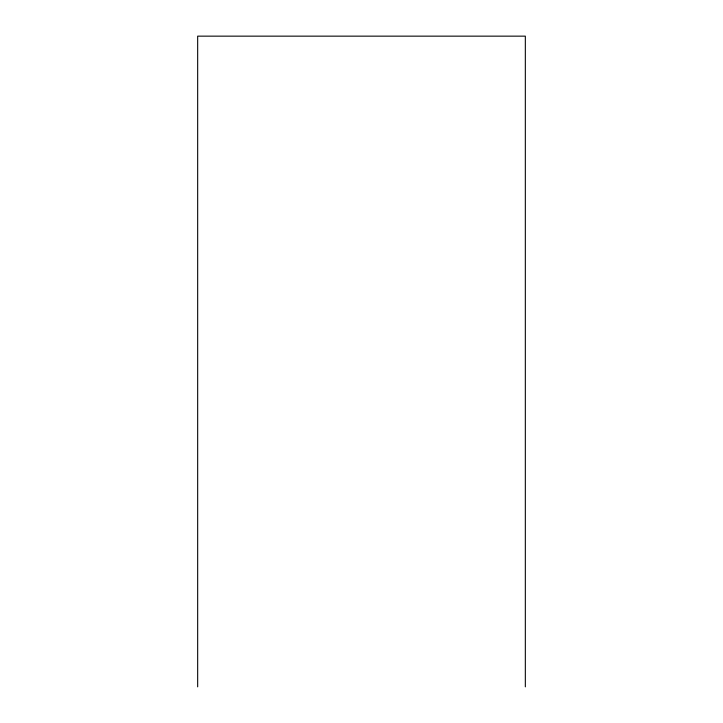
<?xml version="1.0" encoding="UTF-8"?>
<svg xmlns="http://www.w3.org/2000/svg" width="723" height="723" viewBox="0 0 723 723"><rect width="100%" height="100%" fill="white"/><g stroke="black" fill="none" stroke-linecap="round" stroke-linejoin="round"><path stroke-width="1.08" d="M525.332 686.85L525.332 36.15L197.668 36.15L197.668 686.85"/></g></svg>
